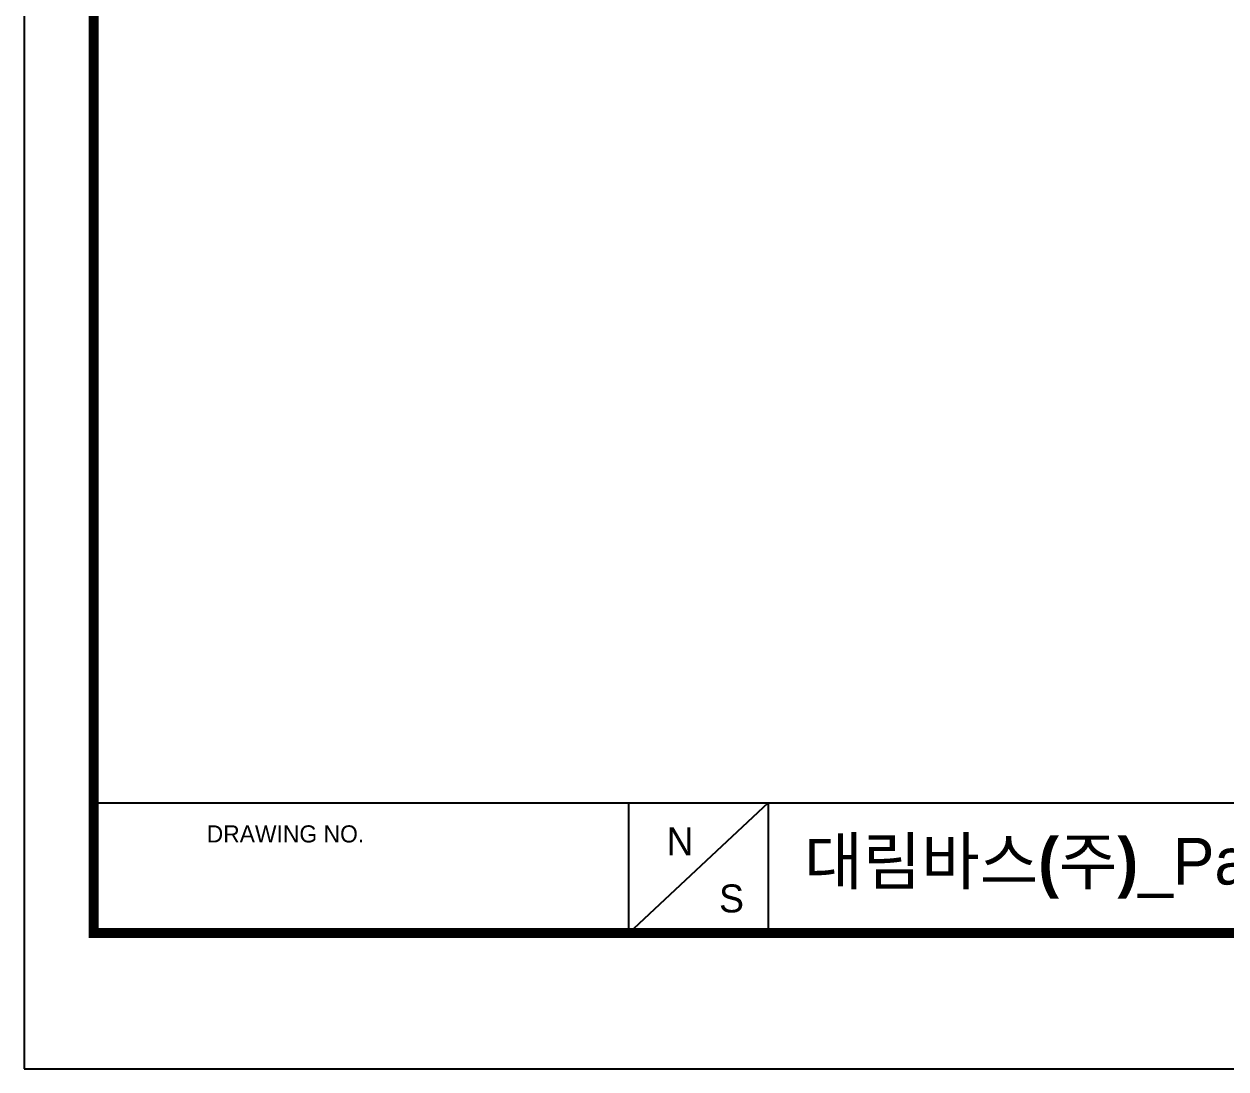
# Model space of a CAD drawing. Extents: x 0 to 2170, y 0 to 1590.
# Drawn here: x 0 to 602, y 0 to 523 of the extents above; entities that cross this region are included whole.
import ezdxf

# ---------------------------------------------------------------- set-up
doc = ezdxf.new("R2010")
doc.units = 0
doc.header["$LTSCALE"] = 10
doc.header["$MEASUREMENT"] = 0
doc.layers.get('0').update_dxf_attribs({"linetype": 'CONTINUOUS'})
doc.styles.add('Daelim Dimension', font='')
doc.styles.get('Daelim Dimension').set_extended_font_data('나눔고딕')

msp = doc.modelspace()

# ---------------------------------------------------------------- linework, layer by layer
at = {"color": 5}
msp.add_line((34.89, 133.22), (1782.18, 133.22), dxfattribs=at)
at = {"color": 5, "ltscale": 40}
for p, q in [((302.73, 133.22), (302.73, 67.84)), ((302.73, 133.22), (302.73, 67.84)), ((372.71, 133.22), (302.73, 67.84)), ((372.71, 133.22), (302.73, 67.84)), ((372.71, 133.22), (372.71, 67.84)), ((372.71, 133.22), (372.71, 67.84))]:
    msp.add_line(p, q, dxfattribs=at)
at = {"ltscale": 0.5}
msp.add_line((34.89, 68.08), (34.89, 68.08), dxfattribs=at)
msp.add_lwpolyline([(0, 0), (2170, 0), (2170, 1590), (0, 1590)], close=True, dxfattribs=at)
at = {"color": 5, "linetype": 'ByBlock', "lineweight": 200, "const_width": 5}
msp.add_lwpolyline([(34.89, 68.08), (2134.89, 68.08), (2134.89, 1553.08), (34.89, 1553.08)], close=True, dxfattribs=at)

# ---------------------------------------------------------------- texts
at = {"color": 5, "ltscale": 40, "style": 'Daelim Dimension'}
msp.add_text('DRAWING NO.', height=8.5634, dxfattribs=at).set_placement((91.47, 113.44))
at = {"char_height": 14.01, "width": 19.5577, "attachment_point": 1, "style": 'Daelim Dimension'}
for s, insert in [('N', (321.76, 120.96)), ('S', (348.06, 92.4))]:
    msp.add_mtext(s, dxfattribs=dict(at, insert=insert))
at = {"color": 2, "insert": (390.73, 115.71), "char_height": 23.3415, "width": 1380.6839, "attachment_point": 1, "style": 'Daelim Dimension'}
msp.add_mtext('{\\fPretendard Variable SemiBold|b0|i0|c129|p2;대림바스(주)}_Parts _Handle_유니버셜_다용도 손잡이_V타입/135도_DL P4257', dxfattribs=at)

doc.saveas('drawing.dxf')
